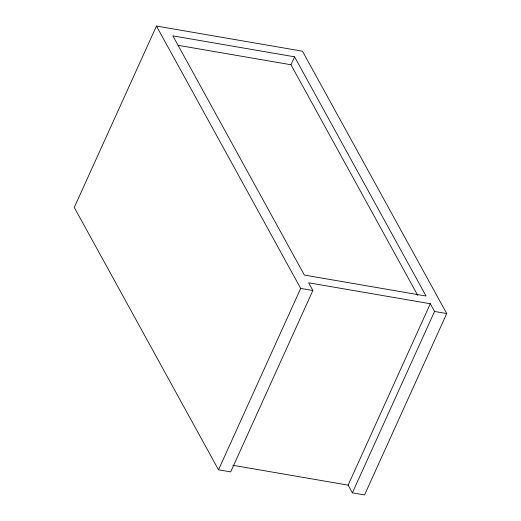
<?xml version="1.0" encoding="UTF-8"?>
<svg xmlns="http://www.w3.org/2000/svg" width="521" height="521" viewBox="0 0 521 521"><rect width="100%" height="100%" fill="white"/><g stroke="black" fill="none" stroke-linecap="round" stroke-linejoin="round"><path stroke-width="0.78" d="M446.725 313.557L302.486 51.195L156.456 26.05L74.275 207.443L218.514 469.805L230.679 471.902L312.861 290.51L308.621 282.792L430.313 303.743L434.553 311.46L446.725 313.557L364.544 494.95L352.372 492.853L348.132 485.136L232.841 465.292M417.777 295.42L290.965 64.747L294.56 56.815L172.868 35.864L304.381 275.075L426.067 296.026L294.56 56.815M218.514 469.805L300.695 288.413L156.456 26.05M348.132 485.136L430.313 303.743M352.372 492.853L434.553 311.46M178.078 45.314L290.965 64.747M300.695 288.413L312.861 290.51"/></g></svg>
